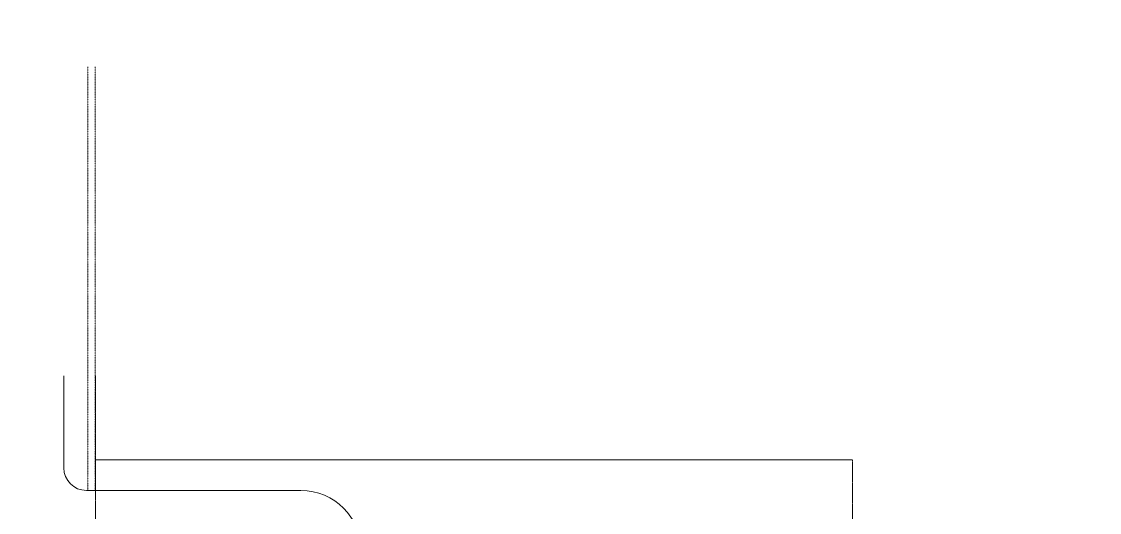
# Model space of a CAD drawing. Header units: inches. Extents: x -2804 to 58974, y -36095 to 66.
# Drawn here: x 24665 to 33242, y -19616 to -15705 of the extents above; entities that cross this region are included whole.
import ezdxf

# ---------------------------------------------------------------- set-up
doc = ezdxf.new("R2010")
doc.units = ezdxf.units.IN
doc.header["$MEASUREMENT"] = 0
doc.header["$XCLIPFRAME"] = 2
doc.linetypes.add('Center 1_4_', pattern=[0.53125, 0.25, -0.09375, 0.09375, -0.09375])
doc.linetypes.add('Hidden 1_8_', pattern=[0.1875, 0.125, -0.0625])
for name, color, linetype, lineweight in [('A-DETL-HDLN', 90, 'Hidden 1_8_', 9), ('EOP-EX', 125, 'Continuous', 9), ('EOP-PR', 4, 'Continuous', 9), ('G-ANNO-REFR', 1, 'Continuous', 9), ('PROP', 3, 'Center 1_4_', 9)]:
    doc.layers.add(name, color=color, linetype=linetype, lineweight=lineweight)
picture_1 = doc.add_image_def('image1.jpg', size_in_pixel=(1920, 1080))

msp = doc.modelspace()

# ---------------------------------------------------------------- linework, layer by layer
at = {"layer": 'A-DETL-HDLN'}
for p, q in [((25191.2, -19441.1), (25191.2, -16067.1)), ((25251.2, -19441.1), (25251.2, -16067.1))]:
    msp.add_line(p, q, dxfattribs=at)
at = {"layer": 'EOP-EX'}
msp.add_line((25001.2, -19261.1), (25001.2, -18529.1), dxfattribs=at)
at = {"layer": 'EOP-PR'}
msp.add_line((26888.2, -19441.1), (25181.2, -19441.1), dxfattribs=at)
for centre, radius, start, end in [((25181.2, -19261.1), 180, 180, 270), ((26888.2, -19921.1), 480, 0, 90)]:
    msp.add_arc(centre, radius, start, end, dxfattribs=at)
at = {"layer": 'PROP'}
for p, q in [((25253.2, -23518.2), (25253.2, -18529.1)), ((25253.2, -19198.2), (31276.5, -19198.2)), ((31276.5, -19198.2), (31276.5, -25943.1))]:
    msp.add_line(p, q, dxfattribs=at)

# ---------------------------------------------------------------- pictures from other files: only their frames are drawn
at = {"layer": 'G-ANNO-REFR'}
image = msp.add_image(picture_1, insert=(2622.3, -39288.8), size_in_units=(58514.3, 32914.3), dxfattribs=at)
image.set_boundary_path([(6.221, 974.7155), (6.221, 84.0795), (1848.55, 84.0795), (1848.55, 974.7155), (6.221, 974.7155)])
image.dxf.flags = 15

doc.saveas('drawing.dxf')
